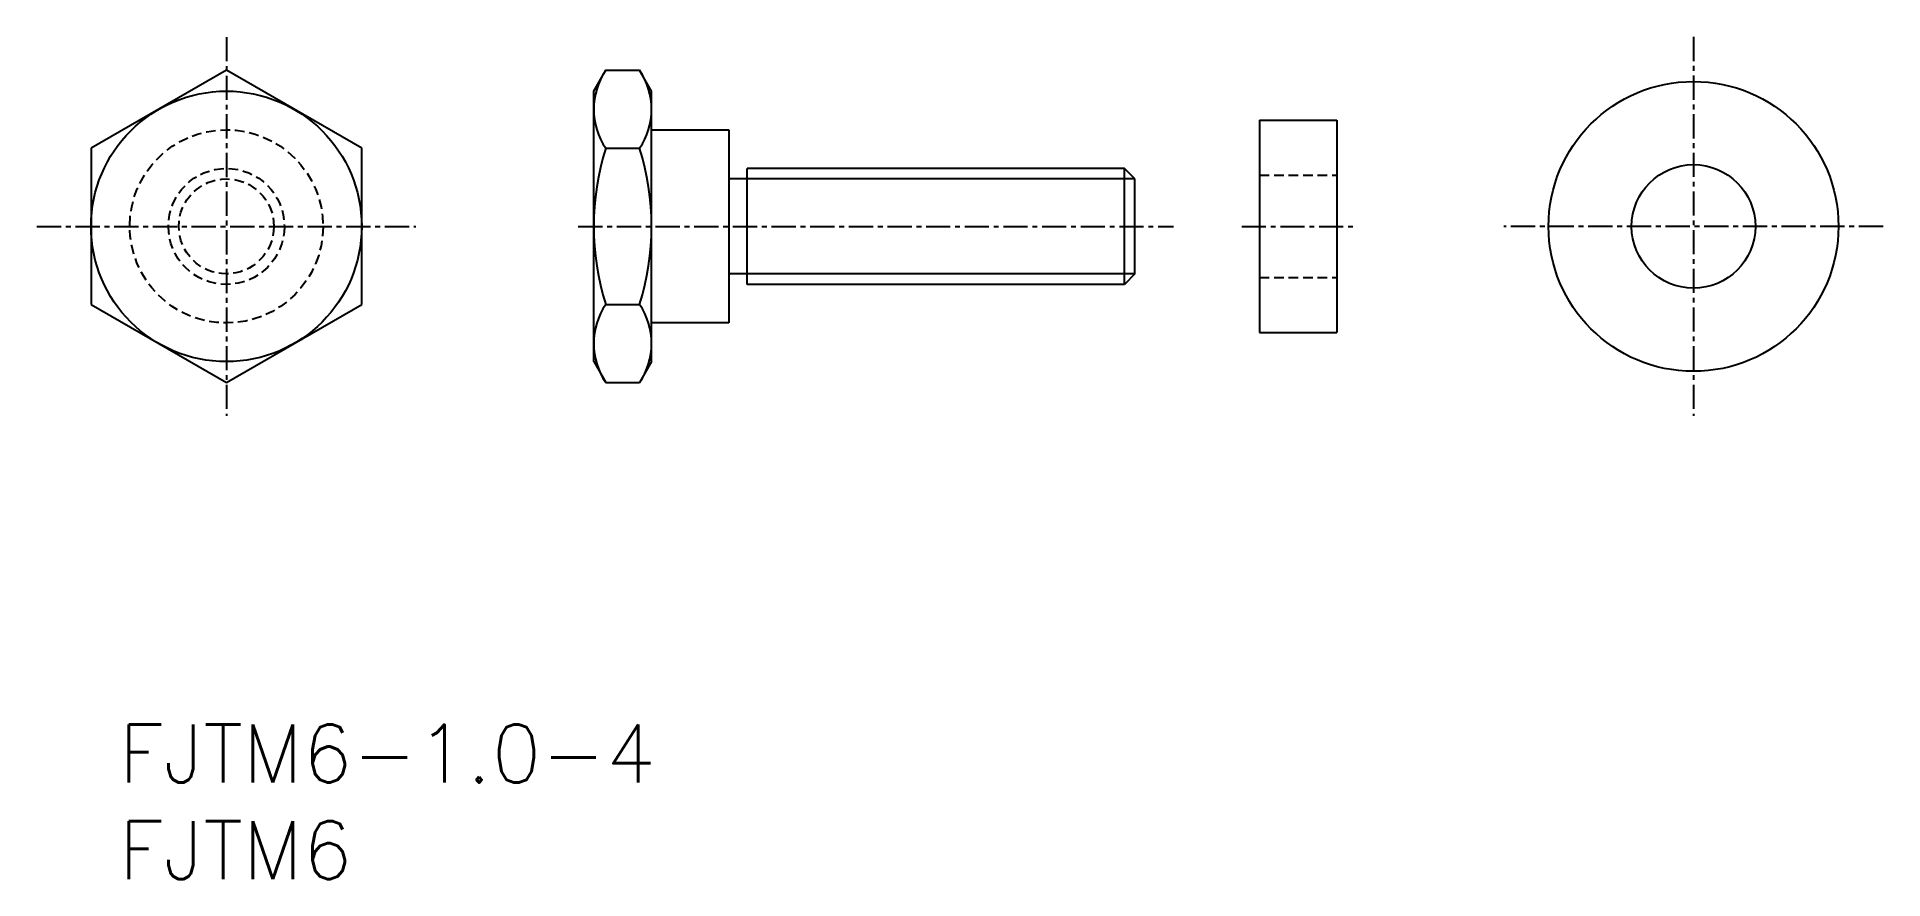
# Model space of a CAD drawing. Extents: x 101.6 to 197.1, y 60.3 to 103.9.
import ezdxf
from ezdxf.enums import TextEntityAlignment as Align

# ---------------------------------------------------------------- set-up
doc = ezdxf.new("R2010")
doc.units = 0
doc.linetypes.add('CENTER', pattern=[2, 1.25, -0.25, 0.25, -0.25])
doc.linetypes.add('DASHED', pattern=[0.75, 0.5, -0.25])
doc.layers.get('0').update_dxf_attribs({"linetype": 'CONTINUOUS'})
doc.layers.add('CENTER', color=1, linetype='CENTER')
doc.styles.get("Standard").update_dxf_attribs({"font": 'txt.shx', "bigfont": 'extfont.shx'})

msp = doc.modelspace()

# ---------------------------------------------------------------- linework, layer by layer
at = {"color": 7, "linetype": 'CONTINUOUS'}
for p, q in [((111.368, 102.131), (104.368, 98.089)), ((118.368, 98.089), (111.368, 102.131)), ((130.368, 101.048), (130.993, 102.131)), ((130.993, 102.131), (132.743, 102.131)), ((133.368, 101.048), (132.743, 102.131)), ((130.368, 87.048), (130.368, 101.048)), ((133.368, 87.048), (133.368, 101.048)), ((114.868, 100.11), (114.868, 100.11)), ((116.618, 99.1), (116.618, 99.1)), ((133.368, 99.048), (137.368, 99.048)), ((137.368, 99.048), (137.368, 89.048)), ((104.368, 98.089), (104.368, 90.006)), ((118.368, 90.006), (118.368, 98.089)), ((130.993, 98.089), (132.743, 98.089)), ((138.306, 91.048), (138.306, 97.048)), ((157.826, 97.048), (138.306, 97.048)), ((157.826, 91.048), (157.826, 97.048)), ((158.368, 96.506), (157.826, 97.048)), ((158.368, 91.589), (158.368, 96.506)), ((157.826, 91.048), (138.306, 91.048)), ((158.368, 91.589), (157.826, 91.048)), ((104.368, 90.006), (111.368, 85.965)), ((111.368, 85.965), (118.368, 90.006)), ((130.993, 90.006), (132.743, 90.006)), ((137.368, 89.048), (133.368, 89.048)), ((130.368, 87.048), (130.993, 85.965)), ((133.368, 87.048), (132.743, 85.965)), ((130.993, 85.965), (132.743, 85.965))]:
    msp.add_line(p, q, dxfattribs=at)
for p, q in [((164.817, 99.548), (164.817, 88.548)), ((164.817, 99.548), (168.817, 99.548)), ((168.817, 99.548), (168.817, 88.548)), ((164.817, 88.548), (168.817, 88.548))]:
    msp.add_line(p, q)
at = {"color": 3, "linetype": 'CONTINUOUS'}
for p, q in [((158.368, 96.506), (137.368, 96.506)), ((158.368, 91.589), (137.368, 91.589))]:
    msp.add_line(p, q, dxfattribs=at)
at = {"color": 3, "linetype": 'DASHED'}
for p, q in [((164.817, 96.698), (168.817, 96.698)), ((164.817, 91.398), (168.817, 91.398))]:
    msp.add_line(p, q, dxfattribs=at)
at = {"color": 7, "linetype": 'CONTINUOUS'}
for centre, radius in [((187.261, 94.048), 7.5), ((111.368, 94.048), 7), ((187.261, 94.048), 3.2)]:
    msp.add_circle(centre, radius, dxfattribs=at)
at = {"color": 3, "linetype": 'DASHED'}
for radius in [5, 3, 2.458]:
    msp.add_circle((111.368, 94.048), radius, dxfattribs=at)
at = {"color": 7, "linetype": 'CONTINUOUS'}
for centre, radius, start, end in [((133.946, 100.11), 3.578, 145.61573, 214.3843), ((129.79, 100.11), 3.578, 325.6157, 34.38427), ((143.743, 94.048), 13.375, 162.41201, 197.58799), ((119.993, 94.048), 13.375, 342.41201, 17.58799), ((133.946, 87.986), 3.578, 145.6157, 214.38427), ((129.79, 87.986), 3.578, 325.61573, 34.3843)]:
    msp.add_arc(centre, radius, start, end, dxfattribs=at)
at = {"layer": 'CENTER', "color": 1, "linetype": 'CENTER'}
for p, q in [((111.368, 103.848), (111.368, 84.248)), ((187.261, 103.855), (187.261, 84.24)), ((101.568, 94.048), (121.168, 94.048)), ((129.568, 94.048), (160.368, 94.048)), ((163.895, 94.048), (169.761, 94.048)), ((197.068, 94.048), (177.453, 94.048))]:
    msp.add_line(p, q, dxfattribs=at)

# ---------------------------------------------------------------- texts
at = {"color": 7, "linetype": 'CONTINUOUS'}
for s, p in [('FJTM6-1.0-4', (105.801, 66.765)), ('FJTM6', (105.801, 61.765))]:
    msp.add_text(s, height=3, dxfattribs=at).set_placement(p, align=Align.MIDDLE_LEFT)

doc.saveas('drawing.dxf')
